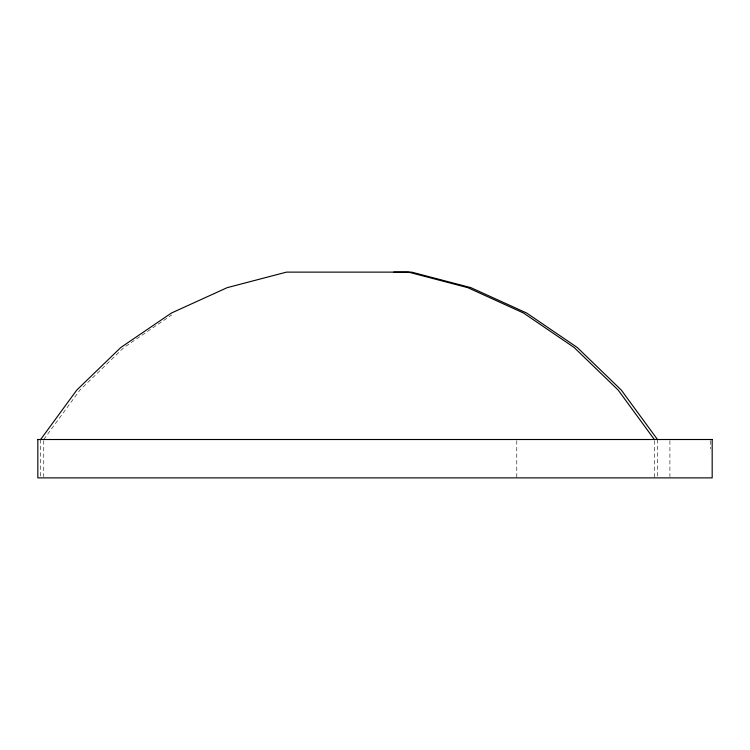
<?xml version="1.0" encoding="UTF-8"?>
<svg xmlns="http://www.w3.org/2000/svg" width="750" height="750" viewBox="0 0 750 750"><rect width="100%" height="100%" fill="white"/><g stroke="black" fill="none" stroke-linecap="round" stroke-linejoin="round"><path stroke-width="0.56" stroke-dasharray="3.75 2.81" d="M43.753 439.509L79.912 390.066L123.947 347.494L171.713 314.972M710.194 440.672L710.625 448.809M669.909 440.672L669.909 476.709M657.459 439.509L657.459 476.709M654.328 440.672L654.328 477.872M516.778 440.672L516.778 477.872M43.753 440.672L43.753 476.709M40.631 439.509L40.631 476.709"/><path stroke-width="1.12" d="M40.631 439.509L76.781 390.066L120.816 347.494L171.45 313.022L227.203 287.653L286.453 272.128L408.506 272.128L467.766 287.653L523.509 313.022L574.144 347.494L618.178 390.066L654.328 439.509M37.5 439.509L712.5 439.509M393.759 272.128L411.637 272.128L470.887 287.653L526.641 313.022L577.275 347.494L621.3 390.066L657.459 439.509M712.181 439.509L712.181 477.872L37.828 477.872L37.828 439.509"/></g></svg>
